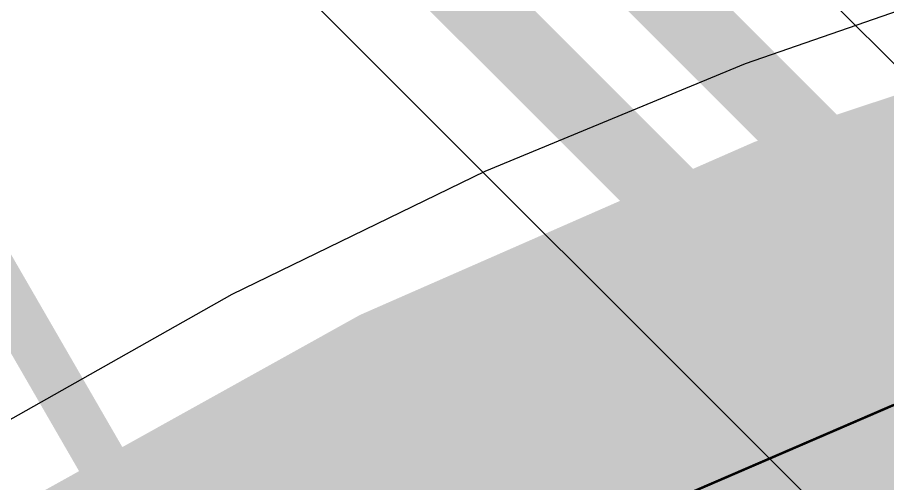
# Model space of a CAD drawing. Header units: inches. Extents: x -7 to 348, y -14 to 159.
# Drawn here: x 23.601 to 28.064, y 39.749 to 42.142 of the extents above; entities that cross this region are included whole.
import ezdxf

# ---------------------------------------------------------------- set-up
doc = ezdxf.new("R2010")
doc.units = ezdxf.units.IN
for name, color, linetype in [('Bottom Layer', 5, 'Continuous'), ('Dimension', 6, 'Continuous'), ('Fabrication', 76, 'Continuous'), ('Top Layer', 1, 'Continuous')]:
    doc.layers.add(name, color=color, linetype=linetype)

msp = doc.modelspace()

# ---------------------------------------------------------------- linework, layer by layer
at = {"layer": 'Bottom Layer'}
for p, q in [((33.0278, 36.9727), (26.0083, 43.9921)), ((24.8287, 42.5077), (31.5596, 35.7767))]:
    msp.add_line(p, q, dxfattribs=at)
at = {"layer": 'Bottom Layer', "const_width": 0.381}
for points in [[(25.5963, 43.5801), (32.7415, 36.4349)], [(25.2407, 42.9197), (31.9716, 36.1888)]]:
    msp.add_lwpolyline(points, dxfattribs=at)
at = {"layer": 'Dimension', "const_width": 0.254}
msp.add_lwpolyline([(21.8173, 43.7036), (50.0673, -5.2268)], dxfattribs=at)
msp.add_lwpolyline([(58.31, 19.467, 1), (13.31, 19.467, 1)], format="xyb", close=True, dxfattribs=at)
at = {"layer": 'Fabrication', "const_width": 0.0127}
for points in [[(24.2219, 38.2498, -0.198805), (40.8304, 40.9693)], [(24.2219, 38.2498, -0.198805), (40.8304, 40.9693)], [(24.0276, 36.9322, -0.191774), (39.2015, 40.274)], [(24.0276, 36.9322, -0.191774), (39.2015, 40.274)], [(24.0276, 36.9322, -0.191774), (39.2015, 40.274)], [(24.0276, 36.9322, -0.191774), (39.2015, 40.274)]]:
    msp.add_lwpolyline(points, format="xyb", dxfattribs=at)
at = {"layer": 'Top Layer'}
for p, q in [((28.6981, 42.375), (27.333, 41.9039)), ((27.333, 41.9039), (25.9987, 41.3512)), ((25.9987, 41.3512), (24.7003, 40.719)), ((24.7003, 40.719), (23.4424, 40.0095))]:
    msp.add_line(p, q, dxfattribs=at)
at = {"layer": 'Top Layer', "const_width": 2.032}
msp.add_lwpolyline([(23.9597, 38.6755, -0.53877), (58.0622, 22.8854)], format="xyb", dxfattribs=at)

doc.saveas('drawing.dxf')
